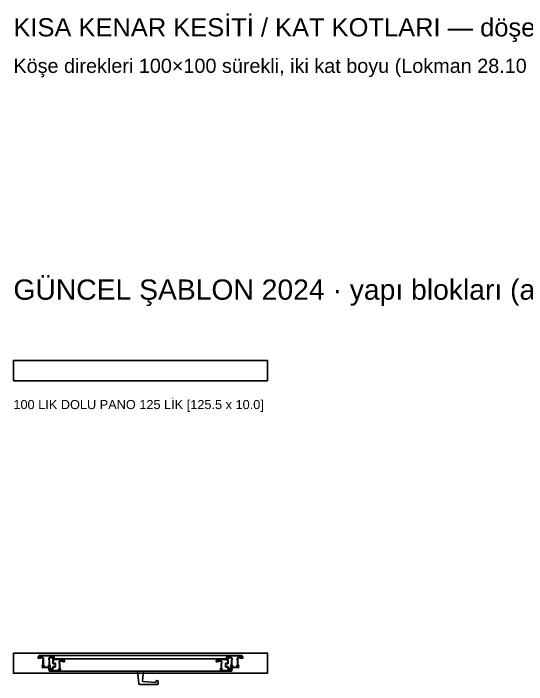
# Model space of a CAD drawing. Header units: centimetres. Extents: x -71 to 5571, y -2315 to 960.
# Drawn here: x 0 to 253.5, y -1250 to -918.6 of the extents above; entities that cross this region are included whole.
import ezdxf

# ---------------------------------------------------------------- set-up
doc = ezdxf.new("R2010")
doc.units = ezdxf.units.CM
for name, color, linetype in [('CIFT_KAT_NOT', 1, 'Continuous'), ('KOSE_SUREKLI_100', 6, 'Continuous'), ('SABLON_KARTI', 9, 'Continuous')]:
    doc.layers.add(name, color=color, linetype=linetype)
doc.layers.add('PANO', color=7, linetype='Continuous', lineweight=50)
doc.styles.add('ARIAL_TR', font='arial.ttf')

# ---------------------------------------------------------------- blocks, each defined once
blk = doc.blocks.new('100 LIK DOLU PANO 125 LİK')
blk.add_lwpolyline([(0, 0), (125.5, 0), (125.5, 10), (0, 10)], close=True)
blk = doc.blocks.new("100'LÜK 125'LİK (120x100) PENCERELİ PANO")
at = {"color": 1, "lineweight": 25}
for p, q in [((62.75, 14.39), (12.75, 14.39)), ((62.75, 14.39), (112.75, 14.39)), ((62.75, 12.69), (22.1, 12.69)), ((62.75, 12.69), (103.4, 12.69)), ((20.47, 6.69), (62.75, 6.69)), ((61.95, 0.45), (61.33, 6.69)), ((105.03, 6.69), (61.33, 6.69)), ((64.18, 6.69), (63.68, 2.01)), ((71, 0), (62.45, 0)), ((64.14, 1.46), (70.18, 1.02)), ((70.5, 1.32), (70.5, 1.5)), ((71.5, 1.5), (71.5, 0.5))]:
    blk.add_line(p, q, dxfattribs=at)
for points in [[(12.7, 13.14), (12.7, 13.09), (12.61, 13.01, -0.198912), (12.58, 12.99), (12.25, 12.99, -0.414214), (12.2, 13.04), (12.2, 13.29, -0.090038), (12.2, 13.3), (12.56, 14.26, -0.31252), (12.75, 14.39), (19.65, 14.39, -0.31252), (19.83, 14.26), (20.2, 13.29), (20.2, 13.04, -0.414214), (20.15, 12.99), (19.82, 12.99, -0.198912), (19.78, 13.01), (19.7, 13.09), (19.7, 13.14, -0.414214), (19.75, 13.19), (19.93, 13.19), (19.93, 13.29), (19.87, 13.46, 0.31252), (19.82, 13.49), (19.45, 13.49, 0.414214), (19.4, 13.44), (19.4, 13.19), (19.45, 13.19, -0.618034), (19.5, 13.09), (19.41, 13.01, -0.198912), (19.38, 12.99), (19.2, 12.99, -0.414214), (19.15, 13.04), (19.15, 13.54, -0.414214), (19.35, 13.74), (19.69, 13.74, 0.523787), (19.74, 13.81), (19.62, 14.11, 0.31252), (19.58, 14.14), (12.82, 14.14, 0.31252), (12.77, 14.11), (12.66, 13.81, 0.523787), (12.71, 13.74), (13.05, 13.74, -0.414214), (13.25, 13.54), (13.25, 13.04, -0.414214), (13.2, 12.99), (13.02, 12.99, -0.198912), (12.98, 13.01), (12.9, 13.09), (12.9, 13.14, -0.414214), (12.95, 13.19), (13, 13.19), (13, 13.44, 0.414214), (12.95, 13.49), (12.58, 13.49, 0.31252), (12.53, 13.46), (12.47, 13.29), (12.47, 13.19), (12.65, 13.19, -0.414214)], [(13.25, 13.19), (13.25, 13.39), (14.41, 13.39, -0.436313), (14.91, 12.86), (14.8, 11.39), (14.8, 9.59), (14.95, 9.59, -0.414214), (15.15, 9.39), (15.15, 8.69, 0.414214), (15.2, 8.64), (17.2, 8.64, 0.414214), (17.25, 8.69), (17.25, 9.39, -0.414214), (17.45, 9.59), (17.6, 9.59), (17.6, 11.39), (17.49, 12.86, -0.436541), (17.99, 13.39), (19.15, 13.39), (19.15, 13.19), (17.99, 13.19, 0.436313), (17.69, 12.87), (17.8, 11.39), (17.8, 9.55, 0.198912), (17.81, 9.51), (17.86, 9.46, 0.242359), (17.91, 9.45), (18.1, 9.48, -1.148526), (18.2, 9.49), (18.2, 9.34, -0.366473), (18.16, 9.29), (17.9, 9.24, -0.041448), (17.9, 9.24), (17.75, 9.24, -0.414214), (17.7, 9.29), (17.7, 9.32, 0.198912), (17.68, 9.36), (17.61, 9.43, 0.198912), (17.58, 9.44), (17.5, 9.44, 0.414214), (17.45, 9.39), (17.45, 8.69, 0.414214), (17.5, 8.64), (17.9, 8.64, 0.414214), (17.95, 8.69), (17.95, 8.7, -0.35729), (17.99, 8.75), (18.14, 8.78, -0.473525), (18.2, 8.73), (18.2, 8.44, -0.414214), (18.15, 8.39), (14.25, 8.39, -0.414214), (14.2, 8.44), (14.2, 8.73, -0.473525), (14.26, 8.78), (14.41, 8.75, -0.35729), (14.45, 8.7), (14.45, 8.69, 0.414214), (14.5, 8.64), (14.9, 8.64, 0.414214), (14.95, 8.69), (14.95, 9.39, 0.414214), (14.9, 9.44), (14.82, 9.44, 0.198912), (14.78, 9.43), (14.71, 9.36, 0.198912), (14.7, 9.32), (14.7, 9.29, -0.414214), (14.65, 9.24), (14.5, 9.24), (14.24, 9.29, -0.366473), (14.2, 9.34), (14.2, 9.49, -1.148526), (14.3, 9.48), (14.49, 9.45, 0.242359), (14.53, 9.46), (14.58, 9.51, 0.198912), (14.6, 9.55), (14.6, 11.39), (14.71, 12.87, 0.436313), (14.41, 13.19)], [(112.8, 13.14), (112.8, 13.09), (112.89, 13.01, 0.198912), (112.92, 12.99), (113.25, 12.99, 0.414214), (113.3, 13.04), (113.3, 13.29, 0.090038), (113.3, 13.3), (112.94, 14.26, 0.31252), (112.75, 14.39), (105.85, 14.39, 0.31252), (105.67, 14.26), (105.3, 13.29), (105.3, 13.04, 0.414214), (105.35, 12.99), (105.68, 12.99, 0.198912), (105.72, 13.01), (105.8, 13.09), (105.8, 13.14, 0.414214), (105.75, 13.19), (105.57, 13.19), (105.57, 13.29), (105.63, 13.46, -0.31252), (105.68, 13.49), (106.05, 13.49, -0.414214), (106.1, 13.44), (106.1, 13.19), (106.05, 13.19, 0.618034), (106, 13.09), (106.09, 13.01, 0.198912), (106.12, 12.99), (106.3, 12.99, 0.414214), (106.35, 13.04), (106.35, 13.54, 0.414214), (106.15, 13.74), (105.81, 13.74, -0.523787), (105.76, 13.81), (105.88, 14.11, -0.31252), (105.92, 14.14), (112.68, 14.14, -0.31252), (112.73, 14.11), (112.84, 13.81, -0.523787), (112.79, 13.74), (112.45, 13.74, 0.414214), (112.25, 13.54), (112.25, 13.04, 0.414214), (112.3, 12.99), (112.48, 12.99, 0.198912), (112.52, 13.01), (112.6, 13.09), (112.6, 13.14, 0.414214), (112.55, 13.19), (112.5, 13.19), (112.5, 13.44, -0.414214), (112.55, 13.49), (112.92, 13.49, -0.31252), (112.97, 13.46), (113.03, 13.29), (113.03, 13.19), (112.85, 13.19, 0.414214)], [(112.25, 13.19), (112.25, 13.39), (111.09, 13.39, 0.436313), (110.59, 12.86), (110.7, 11.39), (110.7, 9.59), (110.55, 9.59, 0.414214), (110.35, 9.39), (110.35, 8.69, -0.414214), (110.3, 8.64), (108.3, 8.64, -0.414214), (108.25, 8.69), (108.25, 9.39, 0.414214), (108.05, 9.59), (107.9, 9.59), (107.9, 11.39), (108.01, 12.86, 0.436541), (107.51, 13.39), (106.35, 13.39), (106.35, 13.19), (107.51, 13.19, -0.436313), (107.81, 12.87), (107.7, 11.39), (107.7, 9.55, -0.198912), (107.69, 9.51), (107.64, 9.46, -0.242359), (107.59, 9.45), (107.4, 9.48, 1.148526), (107.3, 9.49), (107.3, 9.34, 0.366473), (107.34, 9.29), (107.6, 9.24, 0.041448), (107.6, 9.24), (107.75, 9.24, 0.414214), (107.8, 9.29), (107.8, 9.32, -0.198912), (107.82, 9.36), (107.89, 9.43, -0.198912), (107.92, 9.44), (108, 9.44, -0.414214), (108.05, 9.39), (108.05, 8.69, -0.414214), (108, 8.64), (107.6, 8.64, -0.414214), (107.55, 8.69), (107.55, 8.7, 0.35729), (107.51, 8.75), (107.36, 8.78, 0.473525), (107.3, 8.73), (107.3, 8.44, 0.414214), (107.35, 8.39), (111.25, 8.39, 0.414214), (111.3, 8.44), (111.3, 8.73, 0.473525), (111.24, 8.78), (111.09, 8.75, 0.35729), (111.05, 8.7), (111.05, 8.69, -0.414214), (111, 8.64), (110.6, 8.64, -0.414214), (110.55, 8.69), (110.55, 9.39, -0.414214), (110.6, 9.44), (110.68, 9.44, -0.198912), (110.72, 9.43), (110.79, 9.36, -0.198912), (110.8, 9.32), (110.8, 9.29, 0.414214), (110.85, 9.24), (111, 9.24), (111.26, 9.29, 0.366473), (111.3, 9.34), (111.3, 9.49, 1.148526), (111.2, 9.48), (111.01, 9.45, -0.242359), (110.97, 9.46), (110.92, 9.51, -0.198912), (110.9, 9.55), (110.9, 11.39), (110.79, 12.87, -0.436313), (111.09, 13.19)]]:
    blk.add_lwpolyline(points, format="xyb", close=True, dxfattribs=at)
for points in [[(17.49, 8.09), (17.81, 8.09, -0.198912), (17.84, 8.08), (17.93, 7.99), (17.93, 7.94, -0.414214), (17.88, 7.89), (17.7, 7.89), (17.7, 7.79), (17.73, 7.64, 0.362465), (17.78, 7.59), (18.18, 7.59, 0.414214), (18.23, 7.64), (18.23, 7.89), (18.18, 7.89, -0.618034), (18.13, 7.99), (18.22, 8.08, -0.198912), (18.25, 8.09), (18.43, 8.09, -0.414214), (18.48, 8.04), (18.48, 7.54, -0.414214), (18.28, 7.34), (17.84, 7.34, 0.467928), (17.79, 7.29), (17.84, 6.99, 0.362465), (17.89, 6.94), (22.3, 6.94, 0.414214), (22.35, 6.99), (22.35, 7.69, -0.414214), (22.55, 7.89), (22.7, 7.89), (22.7, 9.69), (22.59, 11.16, -0.436541), (23.09, 11.69), (24.25, 11.69), (24.25, 11.49), (23.09, 11.49, 0.436313), (22.79, 11.17), (22.9, 9.69), (22.9, 7.85, 0.198912), (22.91, 7.81), (22.96, 7.76, 0.242359), (23.01, 7.75), (23.2, 7.78, -1.148526), (23.3, 7.79), (23.3, 7.64, -0.366473), (23.26, 7.59), (23, 7.54, -0.041448), (23, 7.54), (22.85, 7.54, -0.414214), (22.8, 7.59), (22.8, 7.62, 0.198912), (22.78, 7.66), (22.71, 7.73, 0.198912), (22.68, 7.74), (22.6, 7.74, 0.414214), (22.55, 7.69), (22.55, 6.99, 0.414214), (22.6, 6.94), (23, 6.94, 0.414214), (23.05, 6.99), (23.05, 7, -0.35729), (23.09, 7.05), (23.24, 7.08, -0.473525), (23.3, 7.03), (23.3, 6.74, -0.414214), (23.25, 6.69), (17.68, 6.69, -0.362465), (17.64, 6.74), (17.4, 8.04, -0.467928), (17.45, 8.09), (17.49, 8.09)], [(19.65, 12.44), (19.45, 12.44), (19.65, 12.44), (19.65, 11.89, -0.414214), (19.6, 11.84), (19.45, 11.84, 0.414214), (19.4, 11.79), (19.4, 10.44, 0.414214), (19.45, 10.39), (19.6, 10.39, -0.414214), (19.65, 10.34), (19.65, 10.24, 0.414214), (19.7, 10.19), (19.8, 10.19, 0.414214), (19.85, 10.24), (19.85, 10.34, -0.414214), (19.9, 10.39), (20.38, 10.39, -0.198912), (20.41, 10.38), (20.58, 10.21, -0.198912), (20.6, 10.17), (20.6, 9.01, -0.198912), (20.58, 8.98), (20.41, 8.81, -0.198912), (20.38, 8.79), (19.9, 8.79, -0.414214), (19.85, 8.84), (19.85, 8.94, 0.414214), (19.8, 8.99), (19.7, 8.99, 0.414214), (19.65, 8.94), (19.65, 8.84, -0.414214), (19.6, 8.79), (19.45, 8.79, 0.414214), (19.4, 8.74), (19.4, 7.94, -0.414214), (19.35, 7.89), (18.48, 7.89), (18.48, 7.69), (19.35, 7.69, 0.414214), (19.6, 7.94), (19.6, 8.59), (20.38, 8.59, 0.198912), (20.55, 8.67), (20.73, 8.84, 0.198912), (20.8, 9.01), (20.8, 10.17, 0.198912), (20.73, 10.35), (20.55, 10.52, 0.198912), (20.38, 10.59), (19.6, 10.59), (19.6, 11.64, 0.414214), (19.85, 11.89), (19.85, 12.44), (24.68, 12.44, -0.31252), (24.72, 12.41), (24.84, 12.11, -0.523787), (24.79, 12.04), (24.45, 12.04, 0.414214), (24.25, 11.84), (24.25, 11.34, 0.414214), (24.3, 11.29), (24.48, 11.29, 0.198912), (24.51, 11.31), (24.6, 11.39, 0.618034), (24.55, 11.49), (24.5, 11.49), (24.5, 11.74, -0.414214), (24.55, 11.79), (24.92, 11.79, -0.31252), (24.97, 11.76), (25.03, 11.59), (25.03, 11.49), (24.85, 11.49, 0.414214), (24.8, 11.44), (24.8, 11.39), (24.88, 11.31, 0.198912), (24.92, 11.29), (25.25, 11.29, 0.414214), (25.3, 11.34), (25.3, 11.59), (24.93, 12.56, 0.31252), (24.75, 12.69), (19.45, 12.69), (19.45, 12.44)], [(105.85, 12.44), (106.05, 12.44), (105.85, 12.44), (105.85, 11.89, 0.414214), (105.9, 11.84), (106.05, 11.84, -0.414214), (106.1, 11.79), (106.1, 10.44, -0.414214), (106.05, 10.39), (105.9, 10.39, 0.414214), (105.85, 10.34), (105.85, 10.24, -0.414214), (105.8, 10.19), (105.7, 10.19, -0.414214), (105.65, 10.24), (105.65, 10.34, 0.414214), (105.6, 10.39), (105.12, 10.39, 0.198912), (105.09, 10.38), (104.92, 10.21, 0.198912), (104.9, 10.17), (104.9, 9.01, 0.198912), (104.92, 8.98), (105.09, 8.81, 0.198912), (105.12, 8.79), (105.6, 8.79, 0.414214), (105.65, 8.84), (105.65, 8.94, -0.414214), (105.7, 8.99), (105.8, 8.99, -0.414214), (105.85, 8.94), (105.85, 8.84, 0.414214), (105.9, 8.79), (106.05, 8.79, -0.414214), (106.1, 8.74), (106.1, 7.94, 0.414214), (106.15, 7.89), (107.02, 7.89), (107.02, 7.69), (106.15, 7.69, -0.414214), (105.9, 7.94), (105.9, 8.59), (105.12, 8.59, -0.198912), (104.95, 8.67), (104.77, 8.84, -0.198912), (104.7, 9.01), (104.7, 10.17, -0.198912), (104.77, 10.35), (104.95, 10.52, -0.198912), (105.12, 10.59), (105.9, 10.59), (105.9, 11.64, -0.414214), (105.65, 11.89), (105.65, 12.44), (100.82, 12.44, 0.31252), (100.78, 12.41), (100.66, 12.11, 0.523787), (100.71, 12.04), (101.05, 12.04, -0.414214), (101.25, 11.84), (101.25, 11.34, -0.414214), (101.2, 11.29), (101.02, 11.29, -0.198912), (100.99, 11.31), (100.9, 11.39, -0.618034), (100.95, 11.49), (101, 11.49), (101, 11.74, 0.414214), (100.95, 11.79), (100.58, 11.79, 0.31252), (100.53, 11.76), (100.47, 11.59), (100.47, 11.49), (100.65, 11.49, -0.414214), (100.7, 11.44), (100.7, 11.39), (100.62, 11.31, -0.198912), (100.58, 11.29), (100.25, 11.29, -0.414214), (100.2, 11.34), (100.2, 11.59), (100.57, 12.56, -0.31252), (100.75, 12.69), (106.05, 12.69), (106.05, 12.44)], [(108.01, 8.09), (107.69, 8.09, 0.198912), (107.66, 8.08), (107.57, 7.99), (107.57, 7.94, 0.414214), (107.62, 7.89), (107.8, 7.89), (107.8, 7.79), (107.77, 7.64, -0.362465), (107.72, 7.59), (107.32, 7.59, -0.414214), (107.27, 7.64), (107.27, 7.89), (107.32, 7.89, 0.618034), (107.37, 7.99), (107.28, 8.08, 0.198912), (107.25, 8.09), (107.07, 8.09, 0.414214), (107.02, 8.04), (107.02, 7.54, 0.414214), (107.22, 7.34), (107.66, 7.34, -0.467928), (107.71, 7.29), (107.66, 6.99, -0.362465), (107.61, 6.94), (103.2, 6.94, -0.414214), (103.15, 6.99), (103.15, 7.69, 0.414214), (102.95, 7.89), (102.8, 7.89), (102.8, 9.69), (102.91, 11.16, 0.436541), (102.41, 11.69), (101.25, 11.69), (101.25, 11.49), (102.41, 11.49, -0.436313), (102.71, 11.17), (102.6, 9.69), (102.6, 7.85, -0.198912), (102.59, 7.81), (102.54, 7.76, -0.242359), (102.49, 7.75), (102.3, 7.78, 1.148526), (102.2, 7.79), (102.2, 7.64, 0.366473), (102.24, 7.59), (102.5, 7.54, 0.041448), (102.5, 7.54), (102.65, 7.54, 0.414214), (102.7, 7.59), (102.7, 7.62, -0.198912), (102.72, 7.66), (102.79, 7.73, -0.198912), (102.82, 7.74), (102.9, 7.74, -0.414214), (102.95, 7.69), (102.95, 6.99, -0.414214), (102.9, 6.94), (102.5, 6.94, -0.414214), (102.45, 6.99), (102.45, 7, 0.35729), (102.41, 7.05), (102.26, 7.08, 0.473525), (102.2, 7.03), (102.2, 6.74, 0.414214), (102.25, 6.69), (107.82, 6.69, 0.362465), (107.86, 6.74), (108.1, 8.04, 0.467928), (108.05, 8.09), (108.01, 8.09)]]:
    blk.add_lwpolyline(points, format="xyb", dxfattribs=at)
for centre, radius, start, end in [((62.45, 0.5), 0.5, 185.7106, 270), ((64.18, 1.96), 0.5, 173.8845, 265.8404), ((70.2, 1.32), 0.3, 265.8404, 360), ((71, 1.5), 0.5, 0, 180), ((71, 0.5), 0.5, 270, 360)]:
    blk.add_arc(centre, radius, start, end, dxfattribs=at)
at = {"layer": 'PANO', "color": 1, "lineweight": 25, "ltscale": 100}
blk.add_line((61.5, 6.69), (64, 6.69), dxfattribs=at)
at = {"layer": 'PANO', "lineweight": 25, "ltscale": 100}
blk.add_lwpolyline([(0, 15.56), (125.5, 15.56), (125.5, 5.56), (0, 5.56), (0, 15.56)], dxfattribs=at)

msp = doc.modelspace()

# ---------------------------------------------------------------- block references
at = {"layer": 'SABLON_KARTI'}
for name, p in [('100 LIK DOLU PANO 125 LİK', (0, -1100)), ("100'LÜK 125'LİK (120x100) PENCERELİ PANO", (0, -1250))]:
    msp.add_blockref(name, p, dxfattribs=at)

# ---------------------------------------------------------------- texts
at = {"layer": 'CIFT_KAT_NOT', "style": 'ARIAL_TR'}
msp.add_text('KISA KENAR KESİTİ / KAT KOTLARI — döşeme tek katla aynı (Lokman 28.10); ara kat R02 verisi, kural değil', height=9, dxfattribs=at).set_placement((0, -930))
at = {"layer": 'KOSE_SUREKLI_100', "style": 'ARIAL_TR'}
msp.add_text('Köşe direkleri 100×100 sürekli, iki kat boyu (Lokman 28.10 12:09; R02 100×100×5320; et kalınlığı Soru 8)', height=7, dxfattribs=at).set_placement((0, -948))
at = {"layer": 'SABLON_KARTI', "style": 'ARIAL_TR'}
for s, height, p in [('GÜNCEL ŞABLON 2024 · yapı blokları (ad [en × boy], cm) — kaynak sablon_inceleme/sablon_bloklari_yapi_v2.dxf', 10, (0, -1060)), ('100 LIK DOLU PANO 125 LİK [125.5 x 10.0]', 4.5, (0, -1114))]:
    msp.add_text(s, height=height, dxfattribs=at).set_placement(p)

doc.saveas('drawing.dxf')
